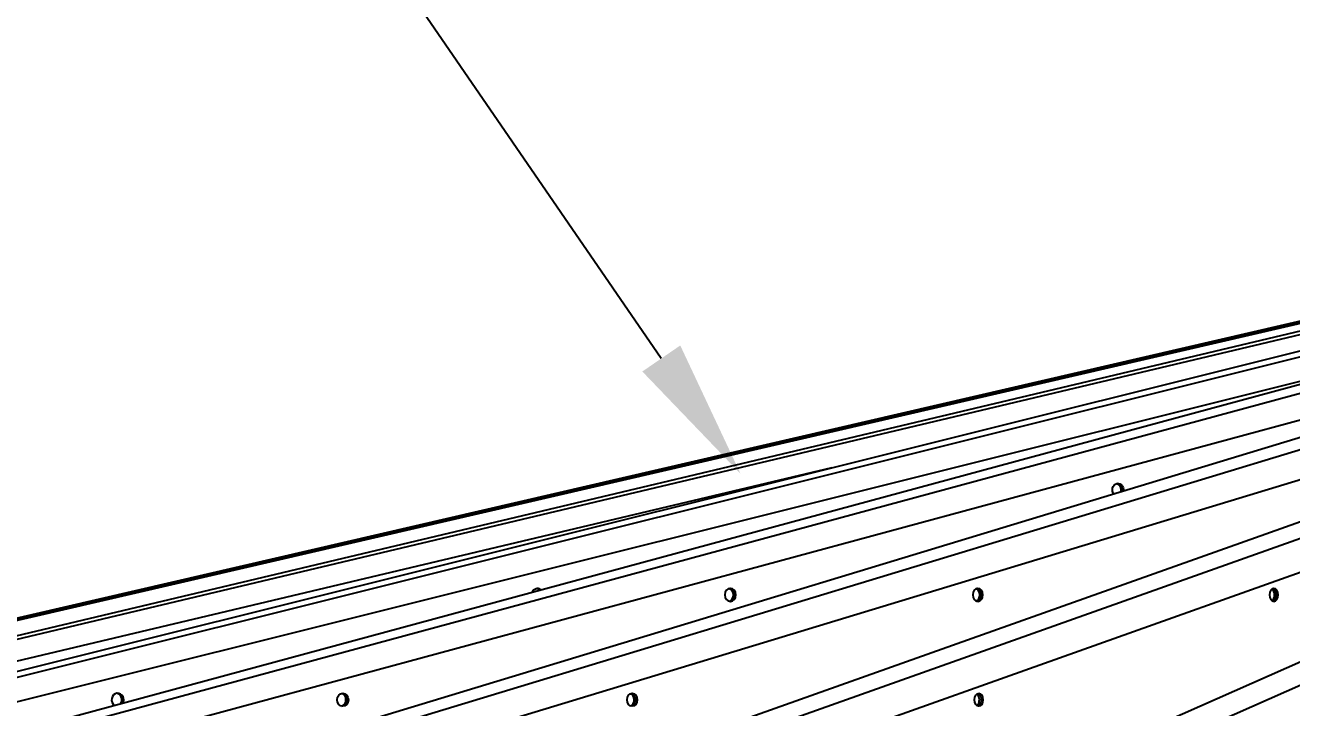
# Model space of a CAD drawing. Header units: millimetres. Extents: x -272986 to 200319, y -34579 to 49604.
# Drawn here: x 4662 to 6019, y 14897 to 15628 of the extents above; entities that cross this region are included whole.
import ezdxf
from ezdxf import colors
from ezdxf.entities.mleader import LeaderData, LeaderLine
from ezdxf.math import Vec2, Vec3

# ---------------------------------------------------------------- set-up
doc = ezdxf.new("R2010")
doc.units = ezdxf.units.MM
doc.layers.get('Defpoints').update_dxf_attribs({"color": 9})
for name, color, linetype in [('X 3001 D', 5, 'Continuous'), ('X 4001 T', 7, 'Continuous'), ('X 5001 H', 8, 'Continuous')]:
    doc.layers.add(name, color=color, linetype=linetype)
doc.styles.add('BIT STD. 2.5', font='isocpeur.ttf', dxfattribs={"height": 2.5})
doc.styles.add('BIT STD. 3.0', font='isocpeur.ttf', dxfattribs={"height": 2.5})
doc.dimstyles.new('BIT STD. 3.0', dxfattribs={"dimtxt": 3, "dimasz": 3, "dimexe": 1, "dimexo": 0.75, "dimgap": 1, "dimtad": 1, "dimdec": 0, "dimdsep": 46, "dimtxsty": 'BIT STD. 3.0', "dimcen": 0, "dimadec": 0, "dimazin": 0, "dimtfac": 1, "dimtdec": 0, "dimtmove": 0, "dimatfit": 3, "dimfxl": 1, "dimtfill": 1, "dimlwd": -1, "dimlwe": -1, "dimarcsym": 0})

# ---------------------------------------------------------------- blocks, each defined once
blk = doc.blocks.new('A$C79477E6E')
at = {"extrusion": (0, 1, 0)}
for p, q in [((-7767.776764793532, 277.5679147976789), (-1162.485196818918, 1807.235084335995)), ((-1156.341849623404, 1807.235084336009), (-7761.633417598019, 277.5679147976971)), ((-7756.533576375725, 277.5679147976789), (-1151.242008401099, 1807.235084335993)), ((-1131.195372153747, 1807.228758430649), (-7573.842740018968, 277.5615888923367)), ((-7558.668791368349, 277.5615888923185), (-1116.021423503113, 1807.228758430634)), ((-1078.253718730291, 1807.21483543778), (-7199.617526368547, 277.5476658994667)), ((-7174.743103264827, 277.5476658994485), (-1053.379295626568, 1807.214835437764)), ((-998.8291954123815, 1807.19020800203), (-6648.18115023787, 277.5230384637161)), ((-6614.218743531343, 277.523038463698), (-964.8667887058509, 1807.190208002014)), ((-894.8935473711426, 1807.148346581194), (-5933.127855131861, 277.4811770428805)), ((-5890.913731990404, 277.4811770428623), (-852.6794242296855, 1807.148346581178)), ((-769.0347824326927, 1807.075177638051), (-5072.093393530562, 277.4080080997392)), ((-5022.667005766565, 277.408008099721), (-719.6083946686958, 1807.075177638037)), ((-624.4049511571393, 1806.93744092556), (-4086.33228155418, 277.2702713872477)), ((-4030.910670871162, 277.2702713872295), (-568.9833404741257, 1806.937440925545)), ((-670.1178786070923, 1787.748446359687), (-4973.176489705031, 258.0812768213491)), ((-903.6368669967414, 1759.226331429445), (-5847.928452554235, 258.0812768213491)), ((-1201.647423117913, 1714.014263448998), (-6578.6850087401, 258.0812768213491)), ((-1603.747061725913, 1643.397438890415), (-7147.452506607351, 258.0812768213491)), ((-2272.172413223798, 1508.866577197372), (-7540.226002727381, 258.0812768213491))]:
    blk.add_line(p, q, dxfattribs=at)
at = {"extrusion": (0, 0, -1)}
for centre, major_axis, ratio, start_param, end_param in [((-1965.641319088096, 1485.201333819694), (1.134738086859579e-14, 6.999999999999988), 0.8526401643540533, -1.570796326794898, 1.767404645758534), ((-1965.641319088096, 1485.201333819694), (3.5527136788005e-14, 7.00000000000261), 0.8526401643539679, -2.274026241474305, -1.570796326795042), ((-1966.947565499922, 1485.20133381969), (-2.108313523763172e-13, 6.999999999999977), 0.8526401643540265, 0.1096482924302483, 1.829277808115423), ((-2587.615441263617, 1372.725806647713), (5.551115123125783e-14, 7.000000000000096), 0.9238795325112702, -1.182511678388173, 0.6922577499876468), ((-2588.572149844545, 1372.725806647712), (5.273947945028114e-12, 7.000000000001864), 0.9238795325113244, 0.07403432038084025, 0.7361066686727156), ((-2381.034845178143, 1372.725806647715), (-5.495853953579347e-16, -7.000000000000048), 0.8526401643540903, -4.712388980384686, 1.5707963267949), ((-2382.341091589951, 1372.725806647713), (-3.739231146937527e-13, 7.000000000000097), 0.8526401643540845, 0.1096482924285048, 3.031944361160008), ((-2115.825269003133, 1372.725806647715), (-2.890405016565842e-16, -7.000000000000048), 0.7604059656000287, -4.712388980384686, 1.5707963267949), ((-2117.448889123982, 1372.725806647713), (-2.802202914153895e-13, 7.000000000000143), 0.76040596560002, 0.1531119480308987, 2.988480705557909), ((-1798.517052684136, 1372.725806647713), (-4.195246115726626e-16, -7.000000000000045), 0.6494480483301831, -4.712388980384686, 1.5707963267949), ((-1800.418067598159, 1372.725806647713), (-2.128297538206425e-13, 6.999999999999894), 0.64944804833017, 0.2106343580707394, 2.930958295518212), ((-3038.672429817849, 1260.250279475704), (6.838973831690967e-13, 6.999999999998908), 0.9238795325112971, 0.07403432037735636, 1.117010721276348), ((-3038.672429817834, 1260.250279475709), (-6.830092047493963e-13, -7.000000000000365), 0.9238795325112965, -2.024581932313469, -0.973331807803294), ((-3038.672429817845, 1260.250279475704), (4.884981308350689e-15, 6.999999999998796), 0.9238795325112971, 1.117010721276245, 2.168260845786366), ((-2797.734617679951, 1260.250279475704), (6.181721801112871e-13, 6.99999999999939), 0.8526401643541051, 0.1096482924253084, 1.117010721276381), ((-2797.734617679936, 1260.250279475709), (-6.212808045802376e-13, -6.999999999999975), 0.8526401643541046, -2.024581932313499, -0.1096482924279141), ((-2797.734617679951, 1260.250279475704), (4.996003610813204e-15, 6.999999999999976), 0.8526401643541055, 1.117010721276347, 3.031944361158287), ((-2487.907294106266, 1260.250279475704), (5.542233338928781e-13, 6.999999999999455), 0.7604059656000474, 0.1531119480280441, 1.117010721276333), ((-2487.907294106251, 1260.250279475709), (-5.515587986337778e-13, -6.999999999999975), 0.7604059656000463, -2.024581932313479, -0.1531119480291576), ((-2487.907294106266, 1260.250279475704), (3.108624468950439e-15, 6.999999999999732), 0.7604059656000475, 1.117010721276273, 2.988480705557476), ((-2116.819436061098, 1260.250279475707), (1.77635683940025e-15, 7.000000000001026), 0.6494480483302038, 0.2106343580684508, 1.117010721276349), ((-2116.819436061098, 1260.250279475709), (-4.709566070459914e-13, -7.000000000000181), 0.6494480483302035, -2.024581932313466, -0.2106343580685479), ((-2116.819436061112, 1260.250279475704), (8.881784197001252e-16, 6.99999999999991), 0.6494480483302052, 1.117010721276342, 2.93095829551865)]:
    blk.add_ellipse(centre, major_axis=major_axis, ratio=ratio, start_param=start_param, end_param=end_param, dxfattribs=at)
for centre, major_axis, ratio, start_param, end_param in [((-1968.253811911694, 1485.201333819692), (-1.383337888682945e-13, 7.000000000000219), 0.8526401643540499, -1.893384077275716, -0.2206433529090597), ((-1966.947565499897, 1485.201333819694), (3.128608483393691e-13, 7.000000000000028), 0.8526401643540727, -1.829277808114556, -0.1096482924295836), ((-2589.528858425441, 1372.725806647717), (5.757616605706061e-12, 6.999999999996917), 0.9238795325113343, -0.7787046271131253, -0.1484783688021603), ((-2588.572149844538, 1372.725806647713), (5.312195128226448e-12, 7.000000000001548), 0.9238795325113222, -0.7361066686727371, -0.07403432038155888), ((-2383.647338001727, 1372.725806647713), (1.13464793116691e-13, -7.000000000000038), 0.8526401643540845, 0.2206433529083237, 2.920949300682266), ((-2382.341091589944, 1372.725806647715), (4.762856775641921e-14, -7.000000000000146), 0.8526401643540856, 0.1096482924291988, 3.031944361160723), ((-2119.072509244786, 1372.725806647713), (1.429967255717201e-13, -7.000000000000291), 0.7604059656000199, 0.3099686873837218, 2.831623966206628), ((-2117.448889123971, 1372.725806647715), (5.928590951498336e-14, -7.000000000000187), 0.7604059656000219, 0.1531119480308302, 2.988480705559149), ((-1802.319082512138, 1372.725806647713), (-6.643574579356937e-13, 7.000000000000288), 0.64944804833017, -2.710173263189945, -0.4314193903995429), ((-1800.418067598152, 1372.725806647713), (7.549516567451064e-14, -7.000000000000176), 0.6494480483301737, 0.2106343580708232, 2.930958295519164), ((-3037.715721236924, 1260.250279475709), (2.176037128265307e-14, 7.000000000000335), 0.9238795325112967, -1.117010721276395, 2.6060890477055), ((-3039.629138398759, 1260.250279475704), (1.110223024625157e-14, 7.000000000001025), 0.923879532511297, -1.117010721276302, -0.148478368801681), ((-3039.629138398755, 1260.250279475704), (-6.701306176637445e-13, 6.999999999999119), 0.9238795325112971, -2.223972094117874, -1.117010721276395), ((-3037.715721236924, 1260.250279475709), (-6.661338147750942e-15, -6.99999999999932), 0.9238795325112966, 1.025757534287676, 2.024581932313435), ((-2796.428371268154, 1260.250279475709), (9.325873406851315e-15, 7.00000000000013), 0.852640164354105, -1.117010721276384, 5.166174585903202), ((-2799.040864091741, 1260.250279475706), (8.881784197001252e-16, 6.999999999998351), 0.8526401643541052, -1.11701072127652, -0.2206433529065818), ((-2799.040864091741, 1260.250279475704), (-4.440892098500626e-15, -7.000000000000312), 0.8526401643541054, 0.2206433529098888, 2.024581932313398), ((-2486.283673985428, 1260.250279475709), (6.21724893790088e-15, 7.000000000000131), 0.7604059656000468, -1.117010721276398, 5.166174585903188), ((-2489.530914227089, 1260.250279475706), (3.552713678800501e-15, 6.999999999997908), 0.7604059656000474, -1.117010721276488, -0.3099686873823813), ((-2489.530914227089, 1260.250279475704), (-2.664535259100375e-15, -6.999999999999877), 0.7604059656000474, 0.309968687384833, 2.024581932313465), ((-2114.918421147104, 1260.250279475709), (6.439293542825908e-15, 7.00000000000013), 0.6494480483302044, -1.117010721276411, 5.166174585903175), ((-2118.72045097511, 1260.250279475704), (1.110223024625157e-15, 7.000000000000975), 0.6494480483302052, -1.117010721276364, -0.4314193903991188), ((-2118.72045097511, 1260.250279475704), (-4.685141163918161e-13, 6.999999999999984), 0.6494480483302051, -2.710173263189082, -1.117010721276591)]:
    blk.add_ellipse(centre, major_axis=major_axis, ratio=ratio, start_param=start_param, end_param=end_param)
blk = doc.blocks.new('*D706')
at = {"layer": 'Defpoints', "color": 0, "transparency": 16777216}
for p in [(15596.99999999999, 17732.44809638601), (-1.091393642127514e-10, 13630), (15596.99999999999, 13630)]:
    blk.add_point(p, dxfattribs=at)
at = {"layer": 'X 3001 D', "color": 0, "transparency": 16777216}
for p, q in [((-1.091366087574533e-10, 13675), (-1.088844877758586e-10, 17792.44809638601)), ((15596.99999999999, 13675), (15596.99999999999, 17792.44809638601)), ((179.9999999998911, 17732.44809638601), (15416.99999999999, 17732.44809638601))]:
    blk.add_line(p, q, dxfattribs=at)
for points in [[(179.9999999998911, 17762.44809638601), (179.9999999998911, 17702.44809638601), (-1.08888161716256e-10, 17732.44809638601)], [(15416.99999999999, 17762.44809638601), (15416.99999999999, 17702.44809638601), (15596.99999999999, 17732.44809638601)]]:
    blk.add_solid(points, dxfattribs=at)
at = {"layer": 'X 3001 D', "color": 0, "transparency": 16777216, "insert": (7798.499999999942, 17882.44809638601), "char_height": 150, "attachment_point": 5, "style": 'BIT STD. 3.0', "bg_fill": 3, "box_fill_scale": 1.1, "bg_fill_color": 256, "bg_fill_true_color": 13158600, "bg_fill_transparency": 0}
blk.add_mtext('INTERNAL TANK DIAMETER - %%C15597mm (20 PLATES ROUND)', dxfattribs=at)

msp = doc.modelspace()

# ---------------------------------------------------------------- block references
at = {"layer": 'X 5001 H', "color": 252}
msp.add_blockref('A$C79477E6E', (7798.499999999898, 13645), dxfattribs=at)

# ---------------------------------------------------------------- next in the draw order: dimensions: what is measured, and where the dimension line sits
at = {"layer": 'X 3001 D'}
dim = msp.add_linear_dim(base=(15596.99999999999, 17732.44809638601), p1=(-1.091393642127514e-10, 13630), p2=(15596.99999999999, 13630), text='INTERNAL TANK DIAMETER - %%C<>mm (20 PLATES ROUND)', dimstyle='BIT STD. 3.0', dxfattribs=at)
dim.commit()
dim.dimension.update_dxf_attribs({"geometry": '*D706', "text_midpoint": (7798.499999999942, 17882.44809638601)})

# ---------------------------------------------------------------- next in the draw order: leaders
at = {"layer": 'X 4001 T'}
ml = msp.add_multileader_mtext('Standard', dxfattribs=at)
ml.set_content('\\pxsm1.15;13° SELF-SUPPORTING EXTERNAL BEAM ROOF, REFER TO NOTES COLUMN FOR DETAILS.', color=256, style='BIT STD. 2.5')
ml.set_leader_properties(color=150)
ml.build(insert=Vec2(0, 0))
ml.multileader.update_dxf_attribs({"text_left_attachment_type": 2, "text_right_attachment_type": 2, "dogleg_length": 3, "arrow_head_size": 150, "scale": 60})
ctx = ml.context
ctx.base_point, ctx.scale, ctx.char_height, ctx.arrow_head_size, ctx.landing_gap_size, ctx.plane_origin = Vec3(534.2607832408103, 16572.62908057254), 60, 150, 150, 60, Vec3(5414.239218627125, 17242.74119747708)
ctx.left_attachment, ctx.right_attachment, ctx.text_align_type = 2, 2, 2
notes = []
notes.append((ctx, [(0, (1, 1, 0), (4449.26078324081, 16572.62908057254), (-1, 0), 180, [(0, [(5428.390442507487, 15147.5548647962)], 0, [])])]))
ctx.mtext.insert, ctx.mtext.width, ctx.mtext.defined_height, ctx.mtext.alignment, ctx.mtext.flow_direction = Vec3(4209.26078324081, 16960.12908057254), 3866.662103078794, 1362.970936081278, 3, 5
ctx.mtext.has_bg_fill, ctx.mtext.bg_color, ctx.mtext.bg_scale_factor, ctx.mtext.bg_transparency, ctx.mtext.use_window_bg_color = 1, -1073741824, 1.25, 0, 1
for ctx, leaders in notes:
    for number, flags, end, landing, length, lines in leaders:
        leader = LeaderData()
        leader.index, (leader.has_last_leader_line, leader.has_dogleg_vector, leader.attachment_direction) = number, flags
        leader.last_leader_point, leader.dogleg_vector, leader.dogleg_length = Vec3(end), Vec3(landing), length
        for number, points, colour, breaks in lines:
            line = LeaderLine()
            line.index, line.vertices, line.color, line.breaks = number, Vec3.list(points), colors.encode_raw_color(colour), breaks
            leader.lines.append(line)
        ctx.leaders.append(leader)

# ---------------------------------------------------------------- next in the draw order: leaders
ml = msp.add_multileader_mtext('Standard', dxfattribs=at)
ml.set_content('\\pxsm1.15;PERIMETER 2 TIER HANDRAILING TO THE FULL CIRCUMFERENCE OF THE ROOF.\\P(GALV.^I- REFER TO NOTES COLUMN)', color=256, style='BIT STD. 2.5')
ml.set_leader_properties(color=150)
ml.build(insert=Vec2(0, 0))
ml.multileader.update_dxf_attribs({"text_left_attachment_type": 2, "text_right_attachment_type": 2, "dogleg_length": 3, "arrow_head_size": 150, "scale": 60})
ctx = ml.context
ctx.base_point, ctx.scale, ctx.char_height, ctx.arrow_head_size, ctx.landing_gap_size, ctx.plane_origin = Vec3(9707.84575283472, 16572.62908057254), 60, 150, 150, 60, Vec3(14632.82418822104, 17242.74119747708)
ctx.left_attachment, ctx.right_attachment, ctx.text_align_type = 2, 2, 2
notes = []
notes.append((ctx, [(0, (1, 1, 0), (13667.84575283472, 16572.62908057254), (-1, 0), 180, [(0, [(14646.9754121014, 14800.39939443491)], 0, [])])]))
ctx.mtext.insert, ctx.mtext.width, ctx.mtext.defined_height, ctx.mtext.alignment, ctx.mtext.flow_direction = Vec3(13427.84575283472, 16967.62908057254), 3866.662103078794, 1362.970936081278, 3, 5
ctx.mtext.has_bg_fill, ctx.mtext.bg_color, ctx.mtext.bg_scale_factor, ctx.mtext.bg_transparency, ctx.mtext.use_window_bg_color = 1, -1073741824, 1.25, 0, 1
for ctx, leaders in notes:
    for number, flags, end, landing, length, lines in leaders:
        leader = LeaderData()
        leader.index, (leader.has_last_leader_line, leader.has_dogleg_vector, leader.attachment_direction) = number, flags
        leader.last_leader_point, leader.dogleg_vector, leader.dogleg_length = Vec3(end), Vec3(landing), length
        for number, points, colour, breaks in lines:
            line = LeaderLine()
            line.index, line.vertices, line.color, line.breaks = number, Vec3.list(points), colors.encode_raw_color(colour), breaks
            leader.lines.append(line)
        ctx.leaders.append(leader)

doc.saveas('drawing.dxf')
